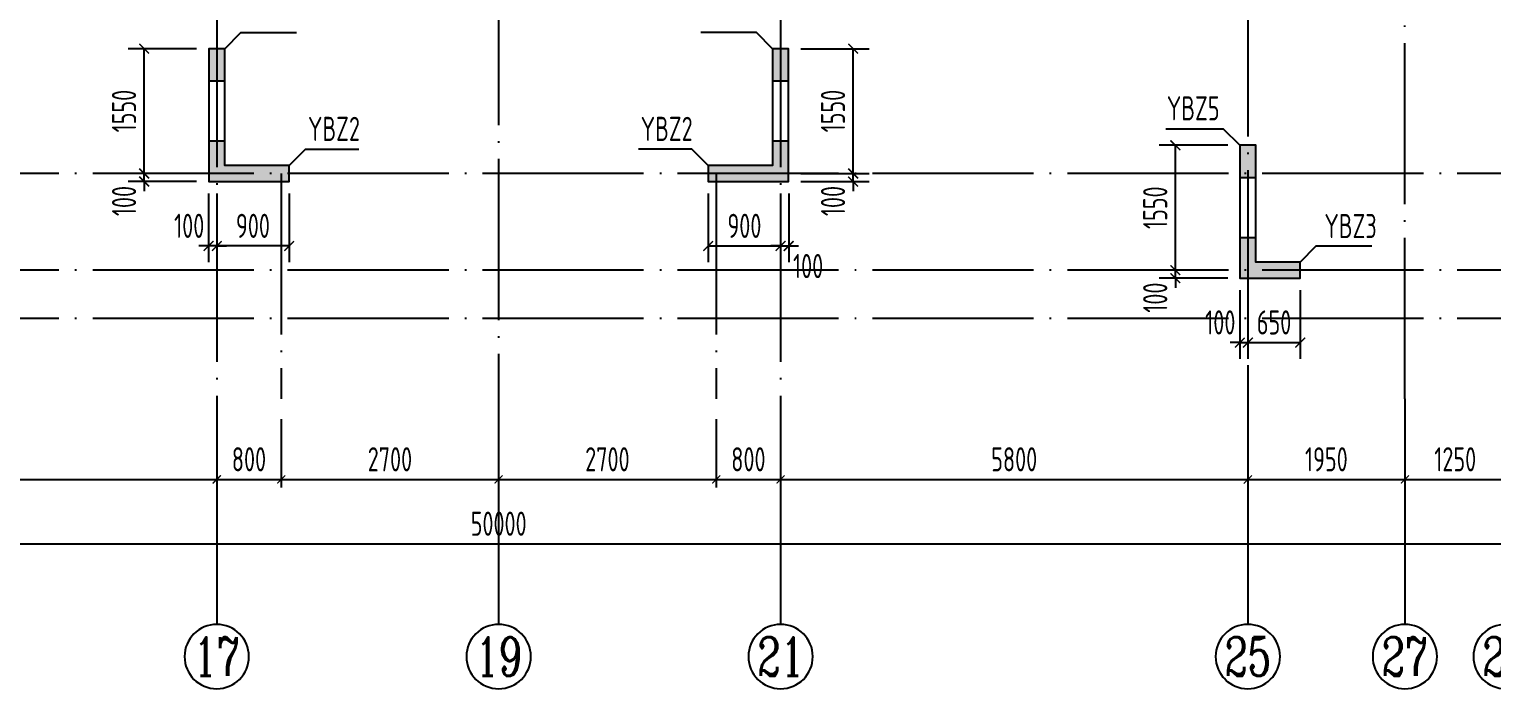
# Model space of a CAD drawing. Extents: x -668857 to 185752, y -270966 to 286822.
# Drawn here: x -298277 to -280121, y 124973 to 133165 of the extents above; entities that cross this region are included whole.
import ezdxf
from ezdxf.enums import TextEntityAlignment as Align

# ---------------------------------------------------------------- set-up
doc = ezdxf.new("R2010")
doc.units = 0
doc.header["$LTSCALE"] = 1000
doc.linetypes.add('DOTE', pattern=[2.42, 2, -0.2, 0.02, -0.2])
doc.layers.get('0').update_dxf_attribs({"linetype": 'CONTINUOUS'})
doc.layers.get('DEFPOINTS').update_dxf_attribs({"linetype": 'CONTINUOUS'})
for name, color, linetype in [('A-AXIS', 1, 'CONTINUOUS'), ('A-DOTE', 10, 'DOTE'), ('AXIS_NUM', 7, 'CONTINUOUS'), ('S-Q墙实线', 6, 'CONTINUOUS'), ('S-Q墙标注', 3, 'CONTINUOUS'), ('S-X详图填充', 252, 'CONTINUOUS'), ('S-X详图实线', 4, 'CONTINUOUS'), ('S-Y一般标注', 3, 'CONTINUOUS'), ('S-Z柱编号', 6, 'CONTINUOUS')]:
    doc.layers.add(name, color=color, linetype=linetype)
doc.styles.add('TSSD_Axis', font='complex.shx', dxfattribs={"width": 0.7, "bigfont": 'hztxt.shx'})
doc.styles.add('TSSD_DIMENSION', font='Tssdeng.shx', dxfattribs={"width": 0.7, "bigfont": 'tssdchn.shx'})
doc.styles.add('TSSD_REIN', font='tssdeng.shx', dxfattribs={"width": 0.7, "height": 300, "bigfont": 'tssdchn.shx'})
doc.styles.add('结构文字', font='zstxt.shx', dxfattribs={"width": 0.7, "bigfont": 'zshz.shx'})
doc.dimstyles.new('STRUCK', dxfattribs={"dimtxt": 400, "dimasz": 121, "dimexe": 200, "dimexo": 150, "dimgap": 115, "dimtad": 1, "dimdec": 0, "dimdsep": 46, "dimtxsty": '结构文字', "dimblk": 'ARCHTICK', "dimcen": 400, "dimclrd": 3, "dimclre": 3, "dimclrt": 7, "dimadec": 0, "dimazin": 0, "dimtfac": 1, "dimtdec": 0, "dimtix": 1, "dimtmove": 2, "dimatfit": 3, "dimldrblk": '_DIMX', "dimfxl": 1, "dimtolj": 1, "dimtzin": 0, "dimarcsym": 0})
doc.dimstyles.new('TSSD_100_100', dxfattribs={"dimtxt": 300, "dimasz": 100, "dimexe": 100, "dimexo": 250, "dimgap": 100, "dimtad": 1, "dimdec": 0, "dimzin": 0, "dimdsep": 46, "dimtxsty": 'TSSD_DIMENSION', "dimblk": 'ARCHTICK', "dimcen": 0, "dimdle": 100, "dimclrt": 7, "dimadec": 0, "dimazin": 0, "dimtfac": 1, "dimtdec": 0, "dimtix": 1, "dimtmove": 2, "dimatfit": 3, "dimldrblk": 'ARCHTICK', "dimfxl": 1, "dimtolj": 1, "dimtzin": 0, "dimarcsym": 0})

# ---------------------------------------------------------------- blocks, each defined once
blk = doc.blocks.new('_ArchTick')
at = {"color": 0, "linetype": 'ByBlock', "const_width": 0.15}
blk.add_lwpolyline([(-0.5, -0.5), (0.5, 0.5)], dxfattribs=at)
blk = doc.blocks.new('*D125')
at = {"layer": 'DEFPOINTS', "color": 0, "transparency": 16777216}
for p in [(20300, 3600), (26100, 3600), (26100, 2600)]:
    blk.add_point(p, dxfattribs=at)
at = {"layer": 'S-Y一般标注', "color": 0, "lineweight": -2, "transparency": 16777216}
for p, q in [((20300, 3350), (20300, 2500)), ((26100, 3350), (26100, 2500)), ((20200, 2600), (26200, 2600))]:
    blk.add_line(p, q, dxfattribs=at)
at = {"layer": 'S-Y一般标注', "color": 0, "lineweight": -2, "transparency": 16777216, "xscale": 100, "yscale": 100, "zscale": 100, "rotation": 180}
blk.add_blockref('_ArchTick', (20300, 2600), dxfattribs=at)
at = {"layer": 'S-Y一般标注', "color": 0, "lineweight": -2, "transparency": 16777216, "xscale": 100, "yscale": 100, "zscale": 100}
blk.add_blockref('_ArchTick', (26100, 2600), dxfattribs=at)
at = {"layer": 'S-Y一般标注', "color": 7, "transparency": 16777216, "insert": (23200, 2850), "char_height": 300, "attachment_point": 5, "style": 'TSSD_DIMENSION'}
blk.add_mtext('\\A1;5800', dxfattribs=at)
blk = doc.blocks.new('ts_axno')
at = {"color": 0, "linetype": 'ByBlock', "lineweight": -2}
blk.add_circle((0, 0), 0.5, dxfattribs=at)
at = {"color": 0, "linetype": 'ByBlock', "lineweight": -2, "style": 'TSSD_Axis', "width": 0.7}
blk.add_attdef('A', text='', height=0.6, dxfattribs=at).set_placement((0, 0), align=Align.MIDDLE_CENTER)
blk = doc.blocks.new('*D126')
at = {"layer": 'DEFPOINTS', "color": 0, "transparency": 16777216}
for p in [(26100, 3600), (26900, 3600), (26900, 2600)]:
    blk.add_point(p, dxfattribs=at)
at = {"layer": 'S-Y一般标注', "color": 0, "lineweight": -2, "transparency": 16777216}
for p, q in [((26100, 3350), (26100, 2500)), ((26900, 3350), (26900, 2500)), ((26000, 2600), (27000, 2600))]:
    blk.add_line(p, q, dxfattribs=at)
at = {"layer": 'S-Y一般标注', "color": 0, "lineweight": -2, "transparency": 16777216, "xscale": 100, "yscale": 100, "zscale": 100, "rotation": 180}
blk.add_blockref('_ArchTick', (26100, 2600), dxfattribs=at)
at = {"layer": 'S-Y一般标注', "color": 0, "lineweight": -2, "transparency": 16777216, "xscale": 100, "yscale": 100, "zscale": 100}
blk.add_blockref('_ArchTick', (26900, 2600), dxfattribs=at)
at = {"layer": 'S-Y一般标注', "color": 7, "transparency": 16777216, "insert": (26500, 2850), "char_height": 300, "attachment_point": 5, "style": 'TSSD_DIMENSION'}
blk.add_mtext('\\A1;800', dxfattribs=at)
blk = doc.blocks.new('*D127')
at = {"layer": 'DEFPOINTS', "color": 0, "transparency": 16777216}
for p in [(26900, 3600), (29600, 3600), (29600, 2600)]:
    blk.add_point(p, dxfattribs=at)
at = {"layer": 'S-Y一般标注', "color": 0, "lineweight": -2, "transparency": 16777216}
for p, q in [((26900, 3350), (26900, 2500)), ((29600, 3350), (29600, 2500)), ((26800, 2600), (29700, 2600))]:
    blk.add_line(p, q, dxfattribs=at)
at = {"layer": 'S-Y一般标注', "color": 0, "lineweight": -2, "transparency": 16777216, "xscale": 100, "yscale": 100, "zscale": 100, "rotation": 180}
blk.add_blockref('_ArchTick', (26900, 2600), dxfattribs=at)
at = {"layer": 'S-Y一般标注', "color": 0, "lineweight": -2, "transparency": 16777216, "xscale": 100, "yscale": 100, "zscale": 100}
blk.add_blockref('_ArchTick', (29600, 2600), dxfattribs=at)
at = {"layer": 'S-Y一般标注', "color": 7, "transparency": 16777216, "insert": (28250, 2850), "char_height": 300, "attachment_point": 5, "style": 'TSSD_DIMENSION'}
blk.add_mtext('\\A1;2700', dxfattribs=at)
blk = doc.blocks.new('*D128')
at = {"layer": 'DEFPOINTS', "color": 0, "transparency": 16777216}
for p in [(32300, 3600), (33100, 3600), (33100, 2600)]:
    blk.add_point(p, dxfattribs=at)
at = {"layer": 'S-Y一般标注', "color": 0, "lineweight": -2, "transparency": 16777216}
for p, q in [((32300, 3350), (32300, 2500)), ((33100, 3350), (33100, 2500)), ((32200, 2600), (33200, 2600))]:
    blk.add_line(p, q, dxfattribs=at)
at = {"layer": 'S-Y一般标注', "color": 0, "lineweight": -2, "transparency": 16777216, "xscale": 100, "yscale": 100, "zscale": 100, "rotation": 180}
blk.add_blockref('_ArchTick', (32300, 2600), dxfattribs=at)
at = {"layer": 'S-Y一般标注', "color": 0, "lineweight": -2, "transparency": 16777216, "xscale": 100, "yscale": 100, "zscale": 100}
blk.add_blockref('_ArchTick', (33100, 2600), dxfattribs=at)
at = {"layer": 'S-Y一般标注', "color": 7, "transparency": 16777216, "insert": (32700, 2850), "char_height": 300, "attachment_point": 5, "style": 'TSSD_DIMENSION'}
blk.add_mtext('\\A1;800', dxfattribs=at)
blk = doc.blocks.new('*D129')
at = {"layer": 'DEFPOINTS', "color": 0, "transparency": 16777216}
for p in [(33100, 3600), (38900, 3600), (38900, 2600)]:
    blk.add_point(p, dxfattribs=at)
at = {"layer": 'S-Y一般标注', "color": 0, "lineweight": -2, "transparency": 16777216}
for p, q in [((33100, 3350), (33100, 2500)), ((38900, 3350), (38900, 2500)), ((33000, 2600), (39000, 2600))]:
    blk.add_line(p, q, dxfattribs=at)
at = {"layer": 'S-Y一般标注', "color": 0, "lineweight": -2, "transparency": 16777216, "xscale": 100, "yscale": 100, "zscale": 100, "rotation": 180}
blk.add_blockref('_ArchTick', (33100, 2600), dxfattribs=at)
at = {"layer": 'S-Y一般标注', "color": 0, "lineweight": -2, "transparency": 16777216, "xscale": 100, "yscale": 100, "zscale": 100}
blk.add_blockref('_ArchTick', (38900, 2600), dxfattribs=at)
at = {"layer": 'S-Y一般标注', "color": 7, "transparency": 16777216, "insert": (36000, 2850), "char_height": 300, "attachment_point": 5, "style": 'TSSD_DIMENSION'}
blk.add_mtext('\\A1;5800', dxfattribs=at)
blk = doc.blocks.new('*D134')
at = {"layer": 'DEFPOINTS', "color": 0, "transparency": 16777216}
for p in [(4600, 3600), (54600, 3600), (54600, 1800)]:
    blk.add_point(p, dxfattribs=at)
at = {"layer": 'S-Y一般标注', "color": 0, "lineweight": -2, "transparency": 16777216}
for p, q in [((4600, 3350), (4600, 1700)), ((54600, 3350), (54600, 1700)), ((4500, 1800), (54700, 1800))]:
    blk.add_line(p, q, dxfattribs=at)
at = {"layer": 'S-Y一般标注', "color": 0, "lineweight": -2, "transparency": 16777216, "xscale": 100, "yscale": 100, "zscale": 100, "rotation": 180}
blk.add_blockref('_ArchTick', (4600, 1800), dxfattribs=at)
at = {"layer": 'S-Y一般标注', "color": 0, "lineweight": -2, "transparency": 16777216, "xscale": 100, "yscale": 100, "zscale": 100}
blk.add_blockref('_ArchTick', (54600, 1800), dxfattribs=at)
at = {"layer": 'S-Y一般标注', "color": 7, "transparency": 16777216, "insert": (29600, 2050), "char_height": 300, "attachment_point": 5, "style": 'TSSD_DIMENSION'}
blk.add_mtext('\\A1;50000', dxfattribs=at)
blk = doc.blocks.new('*D137')
at = {"layer": 'DEFPOINTS', "color": 0, "transparency": 16777216}
for p in [(29600, 3600), (32300, 3600), (32300, 2600)]:
    blk.add_point(p, dxfattribs=at)
at = {"layer": 'S-Y一般标注', "color": 0, "lineweight": -2, "transparency": 16777216}
for p, q in [((29600, 3350), (29600, 2500)), ((32300, 3350), (32300, 2500)), ((29500, 2600), (32400, 2600))]:
    blk.add_line(p, q, dxfattribs=at)
at = {"layer": 'S-Y一般标注', "color": 0, "lineweight": -2, "transparency": 16777216, "xscale": 100, "yscale": 100, "zscale": 100, "rotation": 180}
blk.add_blockref('_ArchTick', (29600, 2600), dxfattribs=at)
at = {"layer": 'S-Y一般标注', "color": 0, "lineweight": -2, "transparency": 16777216, "xscale": 100, "yscale": 100, "zscale": 100}
blk.add_blockref('_ArchTick', (32300, 2600), dxfattribs=at)
at = {"layer": 'S-Y一般标注', "color": 7, "transparency": 16777216, "insert": (30950, 2850), "char_height": 300, "attachment_point": 5, "style": 'TSSD_DIMENSION'}
blk.add_mtext('\\A1;2700', dxfattribs=at)
blk = doc.blocks.new('*D138')
at = {"layer": 'DEFPOINTS', "color": 0, "transparency": 16777216}
for p in [(38900, 3600), (40850, 3600), (40850, 2600)]:
    blk.add_point(p, dxfattribs=at)
at = {"layer": 'S-Y一般标注', "color": 0, "lineweight": -2, "transparency": 16777216}
for p, q in [((38900, 3350), (38900, 2500)), ((40850, 3350), (40850, 2500)), ((38800, 2600), (40950, 2600))]:
    blk.add_line(p, q, dxfattribs=at)
at = {"layer": 'S-Y一般标注', "color": 0, "lineweight": -2, "transparency": 16777216, "xscale": 100, "yscale": 100, "zscale": 100, "rotation": 180}
blk.add_blockref('_ArchTick', (38900, 2600), dxfattribs=at)
at = {"layer": 'S-Y一般标注', "color": 0, "lineweight": -2, "transparency": 16777216, "xscale": 100, "yscale": 100, "zscale": 100}
blk.add_blockref('_ArchTick', (40850, 2600), dxfattribs=at)
at = {"layer": 'S-Y一般标注', "color": 7, "transparency": 16777216, "insert": (39875, 2850), "char_height": 300, "attachment_point": 5, "style": 'TSSD_DIMENSION'}
blk.add_mtext('\\A1;1950', dxfattribs=at)
blk = doc.blocks.new('*D155')
at = {"layer": 'DEFPOINTS', "color": 0, "transparency": 16777216}
for p in [(40850, 3600), (42100, 3600), (42100, 2600)]:
    blk.add_point(p, dxfattribs=at)
at = {"layer": 'S-Y一般标注', "color": 0, "lineweight": -2, "transparency": 16777216}
for p, q in [((40850, 3350), (40850, 2500)), ((42100, 3350), (42100, 2500)), ((40750, 2600), (42200, 2600))]:
    blk.add_line(p, q, dxfattribs=at)
at = {"layer": 'S-Y一般标注', "color": 0, "lineweight": -2, "transparency": 16777216, "xscale": 100, "yscale": 100, "zscale": 100, "rotation": 180}
blk.add_blockref('_ArchTick', (40850, 2600), dxfattribs=at)
at = {"layer": 'S-Y一般标注', "color": 0, "lineweight": -2, "transparency": 16777216, "xscale": 100, "yscale": 100, "zscale": 100}
blk.add_blockref('_ArchTick', (42100, 2600), dxfattribs=at)
at = {"layer": 'S-Y一般标注', "color": 7, "transparency": 16777216, "insert": (41475, 2850), "char_height": 300, "attachment_point": 5, "style": 'TSSD_DIMENSION'}
blk.add_mtext('\\A1;1250', dxfattribs=at)
blk = doc.blocks.new('*D3226')
at = {"layer": 'DEFPOINTS', "color": 0, "transparency": 16777216}
for p in [(-296850, 131373), (-296050, 131373), (-296050, 131273)]:
    blk.add_point(p, dxfattribs=at)
at = {"layer": 'S-Q墙标注', "color": 3, "lineweight": -2, "transparency": 16777216}
for p, q in [((-296850, 131373), (-296850, 131494)), ((-296200, 131373), (-297050, 131373)), ((-296200, 131273), (-297050, 131273)), ((-296850, 131273), (-296850, 131373)), ((-296850, 131273), (-296850, 131152))]:
    blk.add_line(p, q, dxfattribs=at)
at = {"layer": 'S-Q墙标注', "color": 3, "lineweight": -2, "transparency": 16777216, "xscale": 121, "yscale": 121, "zscale": 121}
for p, rotation in [((-296850, 131373), 270), ((-296850, 131273), 90)]:
    blk.add_blockref('_ArchTick', p, dxfattribs=dict(at, rotation=rotation))
at = {"layer": 'S-Q墙标注', "color": 7, "transparency": 16777216, "insert": (-297100, 131031), "char_height": 300, "attachment_point": 5, "rotation": 90, "style": 'TSSD_REIN'}
blk.add_mtext('\\A1;100', dxfattribs=at)
blk = doc.blocks.new('_DIMX')
blk.add_line((-150, 0), (150, 0))
at = {"const_width": 50}
blk.add_lwpolyline([(-70, -70), (70, 70)], dxfattribs=at)
blk = doc.blocks.new('*D3227')
at = {"layer": 'DEFPOINTS', "color": 0, "transparency": 16777216}
for p in [(-296850, 132923), (-296050, 132923), (-296050, 131373)]:
    blk.add_point(p, dxfattribs=at)
at = {"layer": 'S-Q墙标注', "color": 3, "lineweight": -2, "transparency": 16777216}
for p, q in [((-296200, 132923), (-297050, 132923)), ((-296850, 131373), (-296850, 132923)), ((-296200, 131373), (-297050, 131373))]:
    blk.add_line(p, q, dxfattribs=at)
at = {"layer": 'S-Q墙标注', "color": 3, "lineweight": -2, "transparency": 16777216, "xscale": 121, "yscale": 121, "zscale": 121}
for p, rotation in [((-296850, 132923), 90), ((-296850, 131373), 270)]:
    blk.add_blockref('_ArchTick', p, dxfattribs=dict(at, rotation=rotation))
at = {"layer": 'S-Q墙标注', "color": 7, "transparency": 16777216, "insert": (-297100, 132148), "char_height": 300, "attachment_point": 5, "rotation": 90, "style": 'TSSD_REIN'}
blk.add_mtext('\\A1;1550', dxfattribs=at)
blk = doc.blocks.new('*D3228')
at = {"layer": 'DEFPOINTS', "color": 0, "transparency": 16777216}
for p in [(-295949, 131273), (-295050, 131273), (-295949, 130473)]:
    blk.add_point(p, dxfattribs=at)
at = {"layer": 'S-Q墙标注', "color": 3, "lineweight": -2, "transparency": 16777216}
for p, q in [((-295949, 131123), (-295949, 130273)), ((-295050, 131123), (-295050, 130273)), ((-295050, 130473), (-295949, 130473))]:
    blk.add_line(p, q, dxfattribs=at)
at = {"layer": 'S-Q墙标注', "color": 3, "lineweight": -2, "transparency": 16777216, "xscale": 121, "yscale": 121, "zscale": 121, "rotation": 180}
blk.add_blockref('_ArchTick', (-295949, 130473), dxfattribs=at)
at = {"layer": 'S-Q墙标注', "color": 3, "lineweight": -2, "transparency": 16777216, "xscale": 121, "yscale": 121, "zscale": 121}
blk.add_blockref('_ArchTick', (-295050, 130473), dxfattribs=at)
at = {"layer": 'S-Q墙标注', "color": 7, "transparency": 16777216, "insert": (-295500, 130723), "char_height": 300, "attachment_point": 5, "style": 'TSSD_REIN'}
blk.add_mtext('\\A1;900', dxfattribs=at)
blk = doc.blocks.new('*D3229')
at = {"layer": 'DEFPOINTS', "color": 0, "transparency": 16777216}
for p in [(-296050, 131273), (-295949, 131273), (-296050, 130473)]:
    blk.add_point(p, dxfattribs=at)
at = {"layer": 'S-Q墙标注', "color": 3, "lineweight": -2, "transparency": 16777216}
for p, q in [((-296050, 131123), (-296050, 130273)), ((-295949, 131123), (-295949, 130273)), ((-296050, 130473), (-296171, 130473)), ((-295949, 130473), (-296050, 130473)), ((-295949, 130473), (-295828, 130473))]:
    blk.add_line(p, q, dxfattribs=at)
at = {"layer": 'S-Q墙标注', "color": 3, "lineweight": -2, "transparency": 16777216, "xscale": 121, "yscale": 121, "zscale": 121}
blk.add_blockref('_ArchTick', (-296050, 130473), dxfattribs=at)
at = {"layer": 'S-Q墙标注', "color": 3, "lineweight": -2, "transparency": 16777216, "xscale": 121, "yscale": 121, "zscale": 121, "rotation": 180}
blk.add_blockref('_ArchTick', (-295949, 130473), dxfattribs=at)
at = {"layer": 'S-Q墙标注', "color": 7, "transparency": 16777216, "insert": (-296291, 130723), "char_height": 300, "attachment_point": 5, "style": 'TSSD_REIN'}
blk.add_mtext('\\A1;100', dxfattribs=at)
blk = doc.blocks.new('*D3301')
at = {"layer": 'DEFPOINTS', "color": 0, "transparency": 16777216}
for p in [(-288849, 131373), (-288849, 131273), (-288049, 131373)]:
    blk.add_point(p, dxfattribs=at)
at = {"layer": 'S-Q墙标注', "color": 3, "lineweight": -2, "transparency": 16777216}
for p, q in [((-288049, 131373), (-288049, 131494)), ((-288699, 131373), (-287849, 131373)), ((-288699, 131273), (-287849, 131273)), ((-288049, 131273), (-288049, 131373)), ((-288049, 131273), (-288049, 131152))]:
    blk.add_line(p, q, dxfattribs=at)
at = {"layer": 'S-Q墙标注', "color": 3, "lineweight": -2, "transparency": 16777216, "xscale": 121, "yscale": 121, "zscale": 121}
for p, rotation in [((-288049, 131373), 270), ((-288049, 131273), 90)]:
    blk.add_blockref('_ArchTick', p, dxfattribs=dict(at, rotation=rotation))
at = {"layer": 'S-Q墙标注', "color": 7, "transparency": 16777216, "insert": (-288299, 131031), "char_height": 300, "attachment_point": 5, "rotation": 90, "style": 'TSSD_REIN'}
blk.add_mtext('\\A1;100', dxfattribs=at)
blk = doc.blocks.new('*D3302')
at = {"layer": 'DEFPOINTS', "color": 0, "transparency": 16777216}
for p in [(-288849, 132923), (-288049, 132923), (-288849, 131373)]:
    blk.add_point(p, dxfattribs=at)
at = {"layer": 'S-Q墙标注', "color": 3, "lineweight": -2, "transparency": 16777216}
for p, q in [((-288699, 132923), (-287849, 132923)), ((-288049, 131373), (-288049, 132923)), ((-288699, 131373), (-287849, 131373))]:
    blk.add_line(p, q, dxfattribs=at)
at = {"layer": 'S-Q墙标注', "color": 3, "lineweight": -2, "transparency": 16777216, "xscale": 121, "yscale": 121, "zscale": 121}
for p, rotation in [((-288049, 132923), 90), ((-288049, 131373), 270)]:
    blk.add_blockref('_ArchTick', p, dxfattribs=dict(at, rotation=rotation))
at = {"layer": 'S-Q墙标注', "color": 7, "transparency": 16777216, "insert": (-288299, 132148), "char_height": 300, "attachment_point": 5, "rotation": 90, "style": 'TSSD_REIN'}
blk.add_mtext('\\A1;1550', dxfattribs=at)
blk = doc.blocks.new('*D3303')
at = {"layer": 'DEFPOINTS', "color": 0, "transparency": 16777216}
for p in [(-289849, 131273), (-288949, 131273), (-288949, 130473)]:
    blk.add_point(p, dxfattribs=at)
at = {"layer": 'S-Q墙标注', "color": 3, "lineweight": -2, "transparency": 16777216}
for p, q in [((-289849, 131123), (-289849, 130273)), ((-288949, 131123), (-288949, 130273)), ((-289849, 130473), (-288949, 130473))]:
    blk.add_line(p, q, dxfattribs=at)
at = {"layer": 'S-Q墙标注', "color": 3, "lineweight": -2, "transparency": 16777216, "xscale": 121, "yscale": 121, "zscale": 121, "rotation": 180}
blk.add_blockref('_ArchTick', (-289849, 130473), dxfattribs=at)
at = {"layer": 'S-Q墙标注', "color": 3, "lineweight": -2, "transparency": 16777216, "xscale": 121, "yscale": 121, "zscale": 121}
blk.add_blockref('_ArchTick', (-288949, 130473), dxfattribs=at)
at = {"layer": 'S-Q墙标注', "color": 7, "transparency": 16777216, "insert": (-289399, 130723), "char_height": 300, "attachment_point": 5, "style": 'TSSD_REIN'}
blk.add_mtext('\\A1;900', dxfattribs=at)
blk = doc.blocks.new('*D3304')
at = {"layer": 'DEFPOINTS', "color": 0, "transparency": 16777216}
for p in [(-288949, 131273), (-288849, 131273), (-288849, 130473)]:
    blk.add_point(p, dxfattribs=at)
at = {"layer": 'S-Q墙标注', "color": 3, "lineweight": -2, "transparency": 16777216}
for p, q in [((-288949, 131123), (-288949, 130273)), ((-288849, 131123), (-288849, 130273)), ((-288949, 130473), (-289070, 130473)), ((-288949, 130473), (-288849, 130473)), ((-288849, 130473), (-288728, 130473))]:
    blk.add_line(p, q, dxfattribs=at)
at = {"layer": 'S-Q墙标注', "color": 3, "lineweight": -2, "transparency": 16777216, "xscale": 121, "yscale": 121, "zscale": 121}
blk.add_blockref('_ArchTick', (-288949, 130473), dxfattribs=at)
at = {"layer": 'S-Q墙标注', "color": 3, "lineweight": -2, "transparency": 16777216, "xscale": 121, "yscale": 121, "zscale": 121, "rotation": 180}
blk.add_blockref('_ArchTick', (-288849, 130473), dxfattribs=at)
at = {"layer": 'S-Q墙标注', "color": 7, "transparency": 16777216, "insert": (-288608, 130223), "char_height": 300, "attachment_point": 5, "style": 'TSSD_REIN'}
blk.add_mtext('\\A1;100', dxfattribs=at)
blk = doc.blocks.new('*D3305')
at = {"layer": 'DEFPOINTS', "color": 0, "transparency": 16777216}
for p in [(-284049, 130173), (-283249, 130173), (-283249, 130073)]:
    blk.add_point(p, dxfattribs=at)
at = {"layer": 'S-Q墙标注', "color": 3, "lineweight": -2, "transparency": 16777216}
for p, q in [((-284049, 130173), (-284049, 130294)), ((-283399, 130173), (-284249, 130173)), ((-283399, 130073), (-284249, 130073)), ((-284049, 130073), (-284049, 130173)), ((-284049, 130073), (-284049, 129952))]:
    blk.add_line(p, q, dxfattribs=at)
at = {"layer": 'S-Q墙标注', "color": 3, "lineweight": -2, "transparency": 16777216, "xscale": 121, "yscale": 121, "zscale": 121}
for p, rotation in [((-284049, 130173), 270), ((-284049, 130073), 90)]:
    blk.add_blockref('_ArchTick', p, dxfattribs=dict(at, rotation=rotation))
at = {"layer": 'S-Q墙标注', "color": 7, "transparency": 16777216, "insert": (-284299, 129831), "char_height": 300, "attachment_point": 5, "rotation": 90, "style": 'TSSD_REIN'}
blk.add_mtext('\\A1;100', dxfattribs=at)
blk = doc.blocks.new('*D3306')
at = {"layer": 'DEFPOINTS', "color": 0, "transparency": 16777216}
for p in [(-284049, 131723), (-283249, 131723), (-283249, 130173)]:
    blk.add_point(p, dxfattribs=at)
at = {"layer": 'S-Q墙标注', "color": 3, "lineweight": -2, "transparency": 16777216}
for p, q in [((-283399, 131723), (-284249, 131723)), ((-284049, 130173), (-284049, 131723)), ((-283399, 130173), (-284249, 130173))]:
    blk.add_line(p, q, dxfattribs=at)
at = {"layer": 'S-Q墙标注', "color": 3, "lineweight": -2, "transparency": 16777216, "xscale": 121, "yscale": 121, "zscale": 121}
for p, rotation in [((-284049, 131723), 90), ((-284049, 130173), 270)]:
    blk.add_blockref('_ArchTick', p, dxfattribs=dict(at, rotation=rotation))
at = {"layer": 'S-Q墙标注', "color": 7, "transparency": 16777216, "insert": (-284299, 130948), "char_height": 300, "attachment_point": 5, "rotation": 90, "style": 'TSSD_REIN'}
blk.add_mtext('\\A1;1550', dxfattribs=at)
blk = doc.blocks.new('*D3307')
at = {"layer": 'DEFPOINTS', "color": 0, "transparency": 16777216}
for p in [(-283249, 130073), (-283149, 130073), (-283149, 129273)]:
    blk.add_point(p, dxfattribs=at)
at = {"layer": 'S-Q墙标注', "color": 3, "lineweight": -2, "transparency": 16777216}
for p, q in [((-283249, 129923), (-283249, 129073)), ((-283149, 129923), (-283149, 129073)), ((-283249, 129273), (-283370, 129273)), ((-283249, 129273), (-283149, 129273)), ((-283149, 129273), (-283028, 129273))]:
    blk.add_line(p, q, dxfattribs=at)
at = {"layer": 'S-Q墙标注', "color": 3, "lineweight": -2, "transparency": 16777216, "xscale": 121, "yscale": 121, "zscale": 121}
blk.add_blockref('_ArchTick', (-283249, 129273), dxfattribs=at)
at = {"layer": 'S-Q墙标注', "color": 3, "lineweight": -2, "transparency": 16777216, "xscale": 121, "yscale": 121, "zscale": 121, "rotation": 180}
blk.add_blockref('_ArchTick', (-283149, 129273), dxfattribs=at)
at = {"layer": 'S-Q墙标注', "color": 7, "transparency": 16777216, "insert": (-283491, 129523), "char_height": 300, "attachment_point": 5, "style": 'TSSD_REIN'}
blk.add_mtext('\\A1;100', dxfattribs=at)
blk = doc.blocks.new('*D3308')
at = {"layer": 'DEFPOINTS', "color": 0, "transparency": 16777216}
for p in [(-283149, 130073), (-282499, 130073), (-282499, 129273)]:
    blk.add_point(p, dxfattribs=at)
at = {"layer": 'S-Q墙标注', "color": 3, "lineweight": -2, "transparency": 16777216}
for p, q in [((-283149, 129923), (-283149, 129073)), ((-282499, 129923), (-282499, 129073)), ((-283149, 129273), (-282499, 129273))]:
    blk.add_line(p, q, dxfattribs=at)
at = {"layer": 'S-Q墙标注', "color": 3, "lineweight": -2, "transparency": 16777216, "xscale": 121, "yscale": 121, "zscale": 121, "rotation": 180}
blk.add_blockref('_ArchTick', (-283149, 129273), dxfattribs=at)
at = {"layer": 'S-Q墙标注', "color": 3, "lineweight": -2, "transparency": 16777216, "xscale": 121, "yscale": 121, "zscale": 121}
blk.add_blockref('_ArchTick', (-282499, 129273), dxfattribs=at)
at = {"layer": 'S-Q墙标注', "color": 7, "transparency": 16777216, "insert": (-282824, 129523), "char_height": 300, "attachment_point": 5, "style": 'TSSD_REIN'}
blk.add_mtext('\\A1;650', dxfattribs=at)
blk = doc.blocks.new('20210726.16350016')
at = {"layer": 'A-AXIS'}
for p, q in [((26100, 3600), (26100, 800)), ((29600, 3600), (29600, 800)), ((33100, 3600), (33100, 800)), ((38900, 3600.1), (38900, 800.1)), ((40850, 3600), (40850, 800))]:
    blk.add_line(p, q, dxfattribs=at)
at = {"layer": 'A-DOTE'}
for p, q in [((29600, 21100), (29600, 3600)), ((38900.2, 13700), (38900, 3600)), ((40850, 3600), (40850, 11500)), ((26100, 10900), (26100, 3600)), ((33100, 10900), (33100, 3600)), ((55600, 6400), (3600, 6400)), ((26900, 6400), (26900, 3600)), ((32300, 6400), (32300, 3600)), ((55600, 5200), (3600, 5200)), ((55600, 4600), (3600, 4600))]:
    blk.add_line(p, q, dxfattribs=at)
at = {"layer": 'A-AXIS'}
ref = blk.add_blockref('ts_axno', (26100, 400), dxfattribs=dict(at, xscale=-800, yscale=800, zscale=800, rotation=180))
ref.add_attrib('10', '17', dxfattribs={"layer": 'AXIS_NUM', "height": 480, "style": 'TSSD_Axis', "width": 0.7}).set_placement((26100, 400), align=Align.MIDDLE_CENTER)
ref = blk.add_blockref('ts_axno', (29600, 400), dxfattribs=dict(at, xscale=-800, yscale=800, zscale=800, rotation=180))
ref.add_attrib('13', '19', dxfattribs={"layer": 'AXIS_NUM', "height": 480, "style": 'TSSD_Axis', "width": 0.7}).set_placement((29600, 400), align=Align.MIDDLE_CENTER)
ref = blk.add_blockref('ts_axno', (33100, 400), dxfattribs=dict(at, xscale=-800, yscale=800, zscale=800, rotation=180))
ref.add_attrib('13', '21', dxfattribs={"layer": 'AXIS_NUM', "height": 480, "style": 'TSSD_Axis', "width": 0.7}).set_placement((33100, 400), align=Align.MIDDLE_CENTER)
ref = blk.add_blockref('ts_axno', (38900, 400.1), dxfattribs=dict(at, xscale=-800, yscale=800, zscale=800, rotation=180))
ref.add_attrib('17', '25', dxfattribs={"layer": 'AXIS_NUM', "height": 480, "style": 'TSSD_Axis', "width": 0.7}).set_placement((38900, 400.1), align=Align.MIDDLE_CENTER)
ref = blk.add_blockref('ts_axno', (40850, 400), dxfattribs=dict(at, xscale=-800, yscale=800, zscale=800, rotation=180))
ref.add_attrib('19', '27', dxfattribs={"layer": 'AXIS_NUM', "height": 480, "style": 'TSSD_Axis', "width": 0.7}).set_placement((40850, 400), align=Align.MIDDLE_CENTER)
ref = blk.add_blockref('ts_axno', (42100, 400), dxfattribs=dict(at, xscale=-800, yscale=800, zscale=800, rotation=180))
ref.add_attrib('19', '28', dxfattribs={"layer": 'AXIS_NUM', "height": 480, "style": 'TSSD_Axis', "width": 0.7}).set_placement((42100, 400), align=Align.MIDDLE_CENTER)
at = {"layer": 'S-Y一般标注'}
for base, p1, p2, picture, middle in [((54600, 1800), (4600, 3600), (54600, 3600), '*D134', (29600, 2050)), ((26100, 2600), (20300, 3600), (26100, 3600), '*D125', (23200, 2850)), ((26900, 2600), (26100, 3600), (26900, 3600), '*D126', (26500, 2850)), ((29600, 2600), (26900, 3600), (29600, 3600), '*D127', (28250, 2850)), ((32300, 2600), (29600, 3600), (32300, 3600), '*D137', (30950, 2850)), ((33100, 2600), (32300, 3600), (33100, 3600), '*D128', (32700, 2850)), ((38900, 2600.1), (33100, 3600), (38900, 3600.1), '*D129', (36000, 2850.1)), ((40850, 2600.1), (38900, 3600.1), (40850, 3600.1), '*D138', (39875, 2850.1)), ((42100, 2600.1), (40850, 3600.1), (42100, 3600.1), '*D155', (41475, 2850.1))]:
    dim = blk.add_linear_dim(base=base, p1=p1, p2=p2, dimstyle='TSSD_100_100', dxfattribs=at)
    dim.commit()
    dim.dimension.update_dxf_attribs({"geometry": picture, "text_midpoint": middle})

msp = doc.modelspace()

# ---------------------------------------------------------------- hatches: boundary and pattern name
at = {"layer": 'S-X详图填充'}
h = msp.add_hatch(color=256, dxfattribs=at)
h.dxf.hatch_style = 1
h.paths.add_polyline_path([(-296049.51, 132523.27), (-295849.51, 132523.27), (-295849.51, 132923.27), (-296049.51, 132923.27)])
h = msp.add_hatch(color=256, dxfattribs=at)
h.dxf.hatch_style = 1
h.paths.add_polyline_path([(-289049.49, 132523.27), (-288849.49, 132523.27), (-288849.49, 132923.27), (-289049.49, 132923.27)])
h = msp.add_hatch(color=256, dxfattribs=at)
h.dxf.hatch_style = 1
h.paths.add_polyline_path([(-295849.51, 131773.27), (-296049.51, 131773.27), (-296049.51, 131273.27), (-295049.51, 131273.27), (-295049.51, 131473.27), (-295849.51, 131473.27)])
h = msp.add_hatch(color=256, dxfattribs=at)
h.dxf.hatch_style = 1
h.paths.add_polyline_path([(-288849.49, 131773.27), (-289049.49, 131773.27), (-289049.49, 131473.27), (-289849.49, 131473.27), (-289849.49, 131273.27), (-288849.49, 131273.27)])
h = msp.add_hatch(color=256, dxfattribs=at)
h.dxf.hatch_style = 1
h.paths.add_polyline_path([(-283249.49, 131323.27), (-283049.49, 131323.27), (-283049.49, 131723.27), (-283249.49, 131723.27)])
h = msp.add_hatch(color=256, dxfattribs=at)
h.dxf.hatch_style = 1
h.paths.add_polyline_path([(-283049.49, 130573.27), (-283249.49, 130573.27), (-283249.49, 130073.27), (-282499.5, 130073.27), (-282499.5, 130273.27), (-283049.49, 130273.27)])

# ---------------------------------------------------------------- linework, layer by layer
at = {"layer": 'S-Q墙实线'}
for points in [[(-296049.51, 131273.27), (-295149.51, 131273.27), (-295049.51, 131273.27), (-295049.51, 131473.27), (-295149.51, 131473.27), (-295849.51, 131473.27), (-295849.51, 132923.27), (-296049.51, 132923.27)], [(-289749.51, 131473.27), (-289849.49, 131473.27), (-289849.49, 131273.27), (-289749.51, 131273.27), (-288849.49, 131273.27), (-288849.49, 132923.27), (-289049.49, 132923.27), (-289049.49, 131473.27)], [(-283249.49, 130073.27), (-282499.5, 130073.27), (-282499.5, 130273.27), (-283049.49, 130273.27), (-283049.49, 131723.27), (-283249.49, 131723.27)]]:
    msp.add_lwpolyline(points, close=True, dxfattribs=at)
at = {"layer": 'S-X详图实线'}
for points in [[(-296049.51, 132523.27), (-295849.51, 132523.27), (-295849.51, 132923.27), (-296049.51, 132923.27), (-296049.51, 132523.27)], [(-289049.49, 132523.27), (-288849.49, 132523.27), (-288849.49, 132923.27), (-289049.49, 132923.27), (-289049.49, 132523.27)], [(-295849.51, 131773.27), (-296049.51, 131773.27), (-296049.51, 131273.27), (-295049.51, 131273.27), (-295049.51, 131473.27), (-295849.51, 131473.27), (-295849.51, 131773.27)], [(-288849.49, 131773.27), (-289049.49, 131773.27), (-289049.49, 131473.27), (-289849.49, 131473.27), (-289849.49, 131273.27), (-288849.49, 131273.27), (-288849.49, 131773.27)], [(-283249.49, 131323.27), (-283049.49, 131323.27), (-283049.49, 131723.27), (-283249.49, 131723.27), (-283249.49, 131323.27)], [(-283049.49, 130573.27), (-283249.49, 130573.27), (-283249.49, 130073.27), (-282499.5, 130073.27), (-282499.5, 130273.27), (-283049.49, 130273.27), (-283049.49, 130573.27)]]:
    msp.add_lwpolyline(points, close=True, dxfattribs=at)
at = {"layer": 'S-Z柱编号', "color": 7}
for points in [[(-295849.51, 132923.27), (-295649.51, 133123.27), (-294958.69, 133123.27)], [(-289049.49, 132923.27), (-289249.49, 133123.27), (-289940.3, 133123.27)], [(-283249.46, 131723.27), (-283449.46, 131923.27), (-284168.67, 131923.27)], [(-295049.51, 131473.27), (-294849.51, 131673.27), (-294185.82, 131673.27)], [(-289849.49, 131473.27), (-290049.49, 131673.27), (-290713.18, 131673.27)], [(-282499.47, 130273.27), (-282299.47, 130473.27), (-281610.17, 130473.27)]]:
    msp.add_lwpolyline(points, dxfattribs=at)

# ---------------------------------------------------------------- block references
at = {"layer": 'A-DOTE'}
msp.add_blockref('20210726.16350016', (-322049.5, 124973.23), dxfattribs=at)

# ---------------------------------------------------------------- texts
at = {"layer": 'S-Z柱编号', "color": 7, "style": 'TSSD_REIN', "width": 0.7}
for s, p in [('YBZ5', (-284155.23, 131942.77)), ('YBZ2', (-294817.32, 131687.42)), ('YBZ2', (-290687.44, 131687.42)), ('YBZ3', (-282199.47, 130480.32))]:
    msp.add_text(s, height=300, dxfattribs=at).set_placement(p, align=Align.BOTTOM_LEFT)

# ---------------------------------------------------------------- dimensions: what is measured, and where the dimension line sits
at = {"layer": 'S-Q墙标注'}
for base, p1, p2, angle, picture, middle in [((-296849.51, 132923.27), (-296049.51, 131373.27), (-296049.51, 132923.27), 90, '*D3227', (-297099.51, 132148.27)), ((-288049.49, 132923.27), (-288849.49, 131373.27), (-288849.49, 132923.27), 90, '*D3302', (-288299.49, 132148.27)), ((-284049.49, 131723.27), (-283249.49, 130173.27), (-283249.49, 131723.27), 90, '*D3306', (-284299.49, 130948.27)), ((-295949.5, 130473.27), (-295049.51, 131273.27), (-295949.5, 131273.27), 180, '*D3228', (-295499.5, 130723.27))]:
    dim = msp.add_linear_dim(base=base, p1=p1, p2=p2, angle=angle, dimstyle='STRUCK', override={"dimtxt": 300, "dimgap": 100, "dimtxsty": 'TSSD_REIN'}, dxfattribs=at)
    dim.commit()
    dim.dimension.update_dxf_attribs({"geometry": picture, "text_midpoint": middle})
for base, p1, p2, angle, picture, middle in [((-296849.51, 131373.27), (-296049.51, 131273.27), (-296049.51, 131373.27), 90, '*D3226', (-297099.51, 131031.35)), ((-288049.49, 131373.27), (-288849.49, 131273.27), (-288849.49, 131373.27), 90, '*D3301', (-288299.49, 131031.35)), ((-296049.51, 130473.27), (-295949.5, 131273.27), (-296049.51, 131273.27), 180, '*D3229', (-296291.43, 130723.27)), ((-284049.49, 130173.27), (-283249.49, 130073.27), (-283249.49, 130173.27), 90, '*D3305', (-284299.49, 129831.34))]:
    dim = msp.add_linear_dim(base=base, p1=p1, p2=p2, angle=angle, dimstyle='STRUCK', override={"dimtxt": 300, "dimgap": 100, "dimtxsty": 'TSSD_REIN'}, dxfattribs=at)
    dim.commit()
    dim.dimension.update_dxf_attribs({"geometry": picture, "text_midpoint": middle, "dimtype": 160})
for base, p1, p2, picture, middle in [((-288949.5, 130473.27), (-289849.49, 131273.27), (-288949.5, 131273.27), '*D3303', (-289399.49, 130723.27)), ((-282499.5, 129273.27), (-283149.46, 130073.27), (-282499.5, 130073.27), '*D3308', (-282824.48, 129523.27))]:
    dim = msp.add_linear_dim(base=base, p1=p1, p2=p2, dimstyle='STRUCK', override={"dimtxt": 300, "dimgap": 100, "dimtxsty": 'TSSD_REIN'}, dxfattribs=at)
    dim.commit()
    dim.dimension.update_dxf_attribs({"geometry": picture, "text_midpoint": middle})
for base, p1, p2, picture, middle in [((-288849.49, 130473.27), (-288949.5, 131273.27), (-288849.49, 131273.27), '*D3304', (-288607.56, 130223.27)), ((-283149.46, 129273.27), (-283249.49, 130073.27), (-283149.46, 130073.27), '*D3307', (-283491.41, 129523.27))]:
    dim = msp.add_linear_dim(base=base, p1=p1, p2=p2, dimstyle='STRUCK', override={"dimtxt": 300, "dimgap": 100, "dimtxsty": 'TSSD_REIN'}, dxfattribs=at)
    dim.commit()
    dim.dimension.update_dxf_attribs({"geometry": picture, "text_midpoint": middle, "dimtype": 160})

doc.saveas('drawing.dxf')
